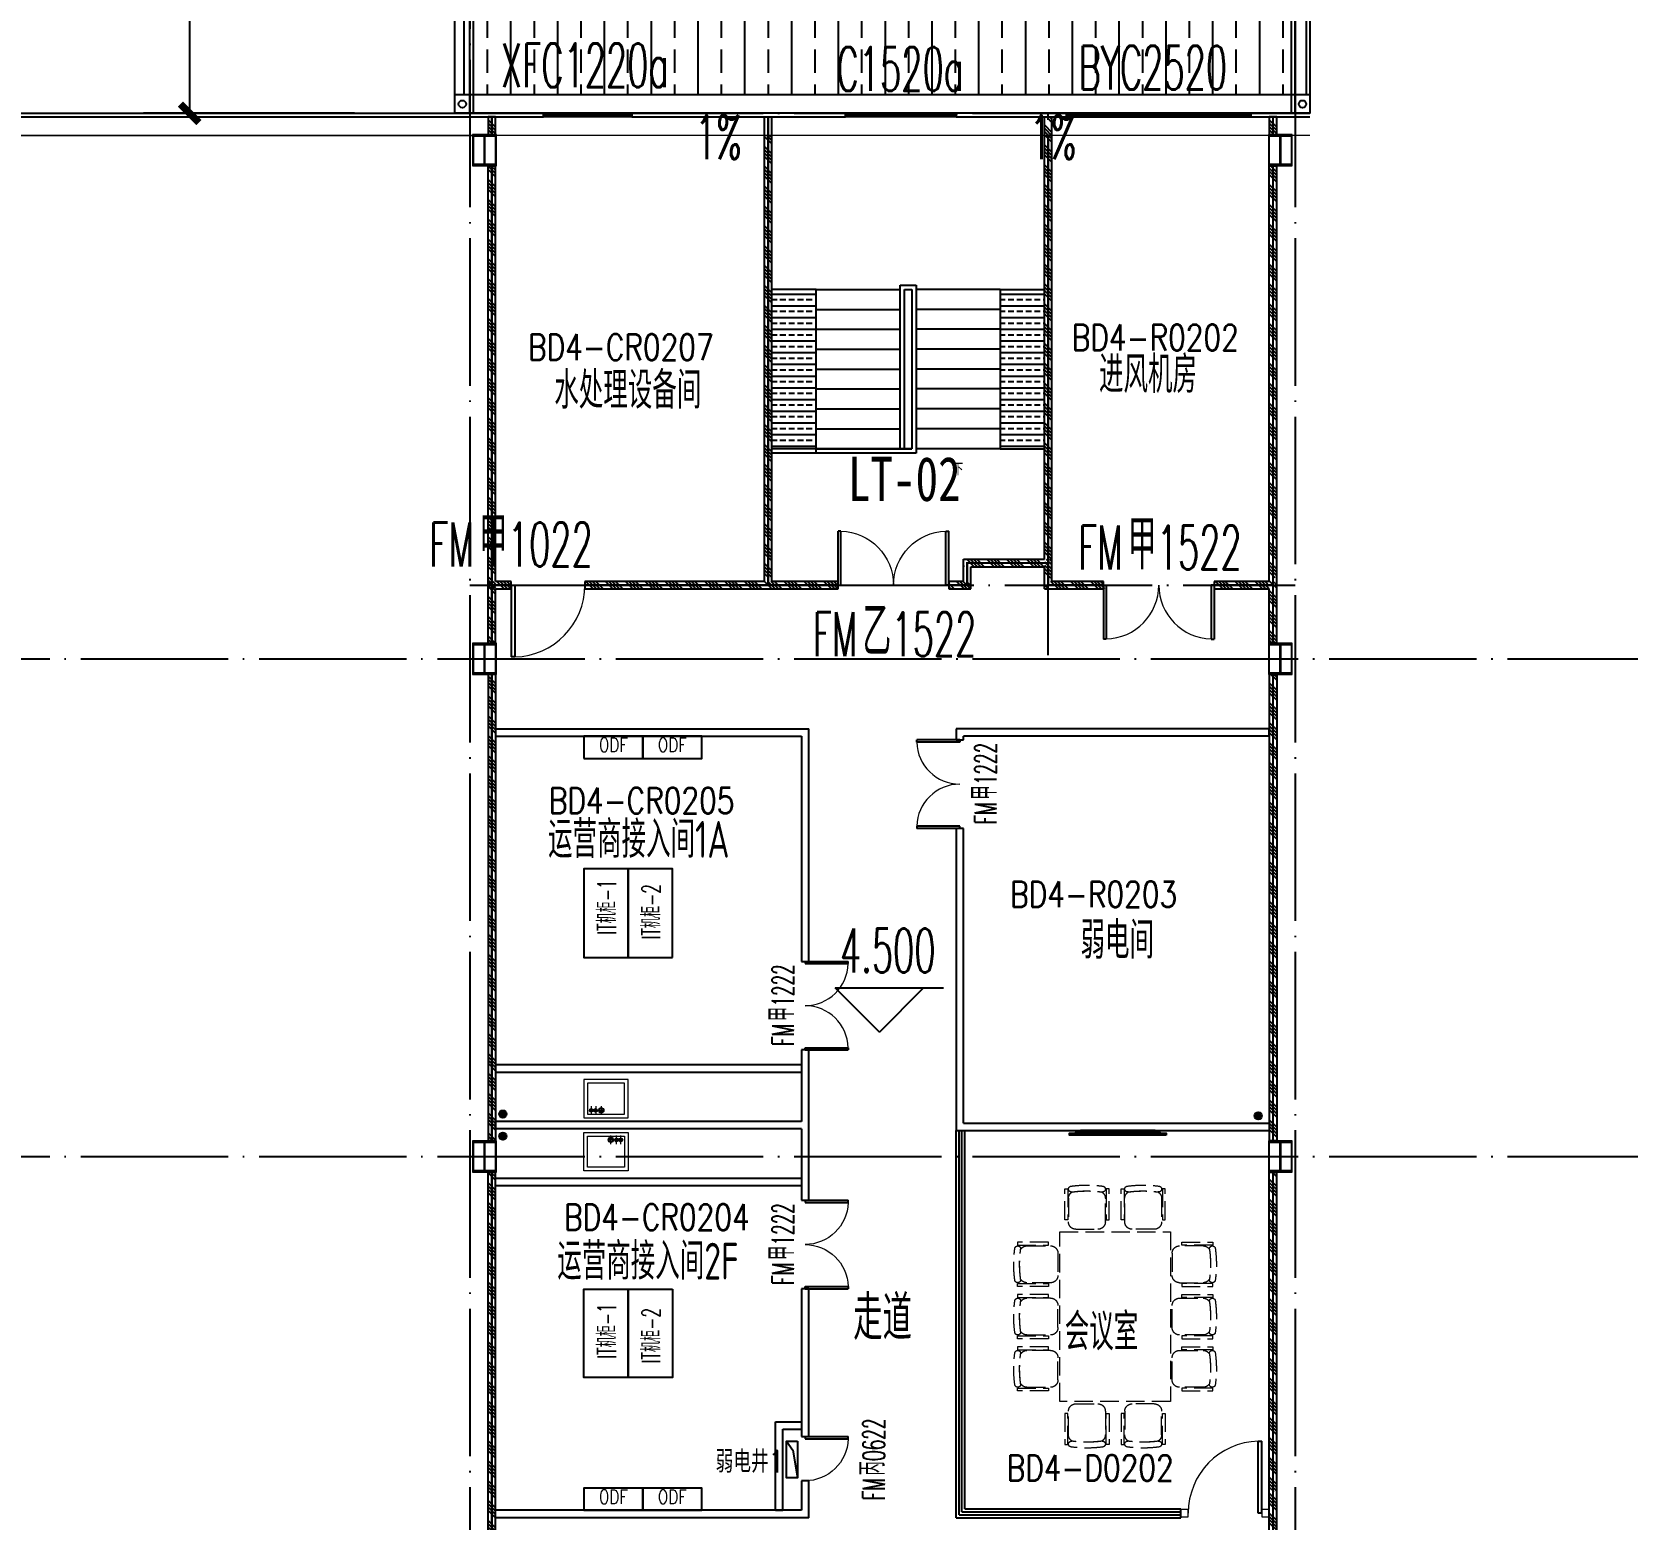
# Model space of a CAD drawing. Extents: x 758840 to 1108724, y -102573 to 143521.
# Drawn here: x 1065433 to 1087079, y 78642 to 98814 of the extents above; entities that cross this region are included whole.
import ezdxf

# ---------------------------------------------------------------- set-up
doc = ezdxf.new("R2010")
doc.units = 0
doc.header["$LTSCALE"] = 1000
doc.header["$MEASUREMENT"] = 0
for name, pattern in [('CONTINOUS', [0]), ('DASH', [0.35, 0.25, -0.1]), ('DOTE', [2.42, 2, -0.2, 0.02, -0.2])]:
    doc.linetypes.add(name, pattern=pattern)
for name, color, linetype in [('01-房间正式编号', 1, 'Continuous'), ('01装修-房间名称', 7, 'Continuous'), ('01装修-挡水围堰', 7, 'Continuous'), ('0400-EQUIP-新建地漏', 7, 'Continuous'), ('1F(Furniture) P-平面用电设备', 44, 'Continuous'), ('A-楼梯，台阶，坡道', 2, 'Continuous'), ('AXIS', 3, 'Continuous'), ('DIM_ELEV', 3, 'Continuous'), ('DIM_SYMB', 3, 'Continuous'), ('DOOR_FIRE', 4, 'Continuous'), ('DOOR_FIRE_TEXT', 7, 'Continuous'), ('DOTE', 8, 'DOTE'), ('PUB_HATCH', 8, 'Continuous'), ('PUB_TEXT', 7, 'Continuous'), ('ROOF', 211, 'Continuous'), ('STAIR', 2, 'Continuous'), ('WALL', 6, 'Continuous'), ('WALL-MOVE', 6, 'Continuous'), ('WINDOW', 3, 'Continuous'), ('WINDOW_TEXT', 7, 'Continuous'), ('内分隔填充', 193, 'Continuous'), ('内分隔墙体', 30, 'Continuous'), ('智施-gy', 7, 'Continuous'), ('空调预留孔', 163, 'Continuous')]:
    doc.layers.add(name, color=color, linetype=linetype)
for name, color, linetype, lineweight in [('01装修-系统家具', 9, 'Continuous', 0), ('0412-暖通-设备-精密空调', 4, 'Continuous', 13), ('A-建筑窗', 114, 'Continuous', 0), ('F-系统家具', 9, 'Continuous', 0), ('细实线', 3, 'Continuous', 5), ('钢柱', 51, 'Continuous', 13)]:
    doc.layers.add(name, color=color, linetype=linetype, lineweight=lineweight)
doc.styles.add('_TCH_DIM', font='SIMPLEX.shx', dxfattribs={"width": 0.8, "bigfont": 'GBCBIG.shx'})
doc.styles.add('_TCH_DIM_T3', font='SIMPLEX', dxfattribs={"width": 0.705882, "bigfont": 'GBCBIG'})
doc.styles.add('_TCH_WINDOW', font='SIMPLEX.shx', dxfattribs={"width": 0.8, "height": 3.5, "bigfont": 'GBCBIG.shx'})
doc.styles.add('_TEL_DIM', font='SIMPLEX', dxfattribs={"width": 0.8, "height": 3.5, "bigfont": 'HZTXT'})
doc.styles.add('EDRI', font='txt-edri.shx', dxfattribs={"width": 0.8, "bigfont": 'hztxt.shx'})
doc.styles.add('HZ', font='', dxfattribs={"width": 0.75})
doc.styles.add('平面图B$0$HZ', font='romans.shx', dxfattribs={"width": 0.8, "bigfont": 'gbcbig.shx'})
doc.styles.add('设计说明', font='tssdeng.shx', dxfattribs={"width": 0.7, "bigfont": 'tssdchn.shx'})
doc.styles.get('HZ').set_extended_font_data('新宋体')
doc.dimstyles.new('_TCH_ARCH&&250', dxfattribs={"dimtxt": 743.75, "dimasz": 250, "dimexe": 625, "dimexo": 750, "dimgap": 250, "dimtad": 1, "dimdec": 0, "dimzin": 0, "dimdsep": 46, "dimtxsty": '_TCH_DIM_T3', "dimblk": 'ARCHTICK', "dimcen": 0.09, "dimclrt": 7, "dimazin": 2, "dimtfac": 1, "dimtdec": 0, "dimtix": 1, "dimtmove": 2, "dimatfit": 3, "dimfxl": 1, "dimtolj": 1, "dimtzin": 0, "dimarcsym": 0})
pattern_1 = [(135, (188000.96, 58926.02), (-134.70384, -134.70384), []), (135, (188000.96, 58970.92), (-134.70384, -134.70384), []), (135, (188000.96, 59015.82), (-134.70384, -134.70384), []), (135, (188000.96, 59060.72), (-134.70384, -134.70384), [])]
pattern_2 = [(135, (188012.96, 308926.02), (-134.70384, -134.70384), []), (135, (188012.96, 308970.92), (-134.70384, -134.70384), []), (135, (188012.96, 309015.82), (-134.70384, -134.70384), []), (135, (188012.96, 309060.72), (-134.70384, -134.70384), [])]
pattern_3 = [(180, (1143370.01, -25233.21), (-1e-14, -158.75), []), (180, (1143290.64, -25153.84), (-1e-14, -158.75), [79.375, -39.6875])]

# ---------------------------------------------------------------- blocks, each defined once
blk = doc.blocks.new('r324')
at = {"layer": '钢柱', "color": 3}
for p, q in [((138108.5, -413997), (138432.5, -413997)), ((138108.5, -414421), (138108.5, -413997)), ((138120.5, -414009), (138420.5, -414009)), ((138120.5, -414409), (138120.5, -414009)), ((138420.5, -414009), (138420.5, -414409)), ((138432.5, -413997), (138432.5, -414421)), ((138432.5, -414421), (138108.5, -414421)), ((138420.5, -414409), (138120.5, -414409))]:
    blk.add_line(p, q, dxfattribs=at)
at = {"layer": '钢柱'}
blk.add_lwpolyline([(138275.5, -414023), (138420.5, -414023), (138420.5, -414009), (138120.5, -414009), (138120.5, -414023), (138265.5, -414023), (138265.5, -414395), (138120.5, -414395), (138120.5, -414409), (138420.5, -414409), (138420.5, -414395), (138275.5, -414395), (138275.5, -414023)], dxfattribs=at)
blk = doc.blocks.new('包柱')
at = {"linetype": 'CONTINOUS'}
for p in [(745290, 415744), (756090, 415744), (745290, 408994), (756090, 408994), (745290, 402094), (756090, 402094)]:
    blk.add_blockref('r324', p, dxfattribs=at)
blk = doc.blocks.new('_ArchTick')
at = {"color": 0, "linetype": 'ByBlock', "const_width": 0.4}
blk.add_lwpolyline([(-0.5, -0.5), (0.5, 0.5)], dxfattribs=at)
blk = doc.blocks.new('*D589')
at = {"layer": 'AXIS', "color": 0, "lineweight": -2, "transparency": 16777216}
for p, q in [((1069809, 104711), (1066949, 104711)), ((1067574, 97711), (1067574, 104711)), ((1069809, 97711), (1066949, 97711))]:
    blk.add_line(p, q, dxfattribs=at)
at = {"layer": 'Defpoints', "color": 0, "transparency": 16777216}
for p in [(1067574, 104711), (1070559, 104711), (1070559, 97711)]:
    blk.add_point(p, dxfattribs=at)
at = {"layer": 'AXIS', "color": 0, "lineweight": -2, "transparency": 16777216, "xscale": 250, "yscale": 250, "zscale": 250}
for p, rotation in [((1067574, 104711), 90), ((1067574, 97711), 270)]:
    blk.add_blockref('_ArchTick', p, dxfattribs=dict(at, rotation=rotation))
at = {"layer": 'AXIS', "color": 7, "transparency": 16777216, "insert": (1066952, 101211), "char_height": 743.8, "attachment_point": 5, "rotation": 90, "style": '_TCH_DIM_T3'}
blk.add_mtext('\\A1;7000', dxfattribs=at)
blk = doc.blocks.new('$WINLIB2D$00000001')
at = {"color": 0}
for points in [[(-0.5, 0.5), (-0.5, -0.5)], [(-0.5, 0.5), (0.5, 0.5)], [(0.5, -0.5), (0.5, 0.5)], [(0.5, 0.1667), (-0.5, 0.1667)], [(0.5, -0.1667), (-0.5, -0.1667)], [(-0.5, -0.5), (0.5, -0.5)]]:
    blk.add_lwpolyline(points, dxfattribs=at)
blk = doc.blocks.new('$DorLib2D$00000001')
for p, q in [((0.45, 0.975), (0.5, 0.975)), ((0.45, 0), (0.45, 0.975)), ((0.5, 0), (0.5, 0.975)), ((0.5, 0), (0.45, 0))]:
    blk.add_line(p, q)
at = {"lineweight": 13}
blk.add_arc((0.475, 0), 0.975, 91.4693, 180, dxfattribs=at)
blk = doc.blocks.new('$DorLib2D$00000002')
for p, q in [((-0.5, 0), (-0.5, 0.4875)), ((-0.475, 0.4875), (-0.5, 0.4875)), ((-0.475, 0), (-0.475, 0.4875)), ((0.475, 0), (0.475, 0.4875)), ((0.475, 0.4875), (0.5, 0.4875)), ((0.5, 0), (0.5, 0.4875)), ((-0.5, 0), (-0.475, 0)), ((0.5, 0), (0.475, 0))]:
    blk.add_line(p, q)
at = {"lineweight": 13}
for centre, start, end in [((-0.4875, 0), 0, 88.53072), ((0.4875, 0), 91.46928, 180)]:
    blk.add_arc(centre, 0.4875, start, end, dxfattribs=at)
blk = doc.blocks.new('X01A-L0100$0$$DorLib2D$00000001')
at = {"color": 4}
for p, q in [((0.45, 0.975), (0.5, 0.975)), ((0.45, 0), (0.45, 0.975)), ((0.5, 0), (0.5, 0.975)), ((0.5, 0), (0.45, 0))]:
    blk.add_line(p, q, dxfattribs=at)
at = {"color": 4, "lineweight": 13}
blk.add_arc((0.475, 0), 0.975, 91.4693, 180, dxfattribs=at)
blk = doc.blocks.new('10人会议桌')
at = {"layer": 'F-系统家具', "color": 3, "linetype": 'DASH'}
for p, q in [((-671, 2464), (-671, 2464)), ((-92, 2464), (-92, 2464)), ((92, 2464), (92, 2464)), ((671, 2464), (671, 2464)), ((-750, 2300), (-750, 2300)), ((750, 2300), (-750, 2300)), ((-750, 2300), (-750, 0)), ((750, 0), (750, 2300)), ((-905, 2149), (-905, 2149)), ((905, 2149), (905, 2149)), ((-905, 1569), (-905, 1569)), ((905, 1569), (905, 1569)), ((-905, 1440), (-905, 1440)), ((905, 1440), (905, 1440)), ((-905, 860), (-905, 860)), ((-905, 731), (-905, 731)), ((905, 860), (905, 860)), ((905, 731), (905, 731)), ((-905, 151), (-905, 151)), ((-750, 0), (750, 0)), ((905, 151), (905, 151)), ((-671, -164), (-671, -164)), ((-92, -164), (-92, -164)), ((92, -164), (92, -164)), ((671, -164), (671, -164))]:
    blk.add_line(p, q, dxfattribs=at)
for points in [[(-642, 2464), (-682, 2464), (-682, 2884), (-642, 2884)], [(-82, 2884), (-122, 2884), (-122, 2464), (-82, 2464)], [(82, 2884), (122, 2884), (122, 2464), (82, 2464)], [(642, 2464), (682, 2464), (682, 2884), (642, 2884)], [(-905, 2119), (-905, 2159), (-1325, 2159), (-1325, 2119)], [(905, 2119), (905, 2159), (1325, 2159), (1325, 2119)], [(-1325, 1559), (-1325, 1599), (-905, 1599), (-905, 1559)], [(1325, 1559), (1325, 1599), (905, 1599), (905, 1559)], [(-905, 1410), (-905, 1450), (-1325, 1450), (-1325, 1410)], [(905, 1410), (905, 1450), (1325, 1450), (1325, 1410)], [(-1325, 850), (-1325, 890), (-905, 890), (-905, 850)], [(1325, 850), (1325, 890), (905, 890), (905, 850)], [(-1325, 741), (-1325, 701), (-905, 701), (-905, 741)], [(1325, 741), (1325, 701), (905, 701), (905, 741)], [(-905, 181), (-905, 141), (-1325, 141), (-1325, 181)], [(905, 181), (905, 141), (1325, 141), (1325, 181)], [(-642, -164), (-682, -164), (-682, -584), (-642, -584)], [(-82, -584), (-122, -584), (-122, -164), (-82, -164)], [(82, -584), (122, -584), (122, -164), (82, -164)], [(642, -164), (682, -164), (682, -584), (642, -584)]]:
    blk.add_lwpolyline(points, close=True, dxfattribs=at)
for points in [[(-166, 2919, -1.000906), (-177, 2840, 0.069723), (-586, 2840, -1.000906), (-597, 2919, -0.068813)], [(-632, 2434, 0.414214), (-532, 2334), (-232, 2334, 0.414214), (-132, 2434), (-132, 2754, 0.266219), (-181, 2840, 0.06842), (-582, 2840, 0.266219), (-632, 2754)], [(166, 2919, 1.000906), (177, 2840, -0.069723), (586, 2840, 1.000906), (597, 2919, 0.068813)], [(632, 2434, -0.414214), (532, 2334), (232, 2334, -0.414214), (132, 2434), (132, 2754, -0.266219), (181, 2840, -0.06842), (582, 2840, -0.266219), (632, 2754)], [(-1360, 1644, 1.000906), (-1281, 1655, -0.069723), (-1281, 2063, 1.000906), (-1360, 2074, 0.068813)], [(-875, 2109, -0.414214), (-775, 2009), (-775, 1709, -0.414214), (-875, 1609), (-1195, 1609, -0.266219), (-1281, 1658, -0.06842), (-1281, 2060, -0.266219), (-1195, 2109)], [(875, 2109, 0.414214), (775, 2009), (775, 1709, 0.414214), (875, 1609), (1195, 1609, 0.266219), (1281, 1658, 0.06842), (1281, 2060, 0.266219), (1195, 2109)], [(1360, 1644, -1.000906), (1281, 1655, 0.069723), (1281, 2063, -1.000906), (1360, 2074, -0.068813)], [(-1360, 935, 1.000906), (-1281, 946, -0.069723), (-1281, 1354, 1.000906), (-1360, 1365, 0.068813)], [(-875, 1400, -0.414214), (-775, 1300), (-775, 1000, -0.414214), (-875, 900), (-1195, 900, -0.266219), (-1281, 949, -0.06842), (-1281, 1351, -0.266219), (-1195, 1400)], [(875, 1400, 0.414214), (775, 1300), (775, 1000, 0.414214), (875, 900), (1195, 900, 0.266219), (1281, 949, 0.06842), (1281, 1351, 0.266219), (1195, 1400)], [(1360, 935, -1.000906), (1281, 946, 0.069723), (1281, 1354, -1.000906), (1360, 1365, -0.068813)], [(-1360, 656, -1.000906), (-1281, 645, 0.069723), (-1281, 237, -1.000906), (-1360, 226, -0.068813)], [(-875, 191, 0.414214), (-775, 291), (-775, 591, 0.414214), (-875, 691), (-1195, 691, 0.266219), (-1281, 642, 0.06842), (-1281, 240, 0.266219), (-1195, 191)], [(875, 191, -0.414214), (775, 291), (775, 591, -0.414214), (875, 691), (1195, 691, -0.266219), (1281, 642, -0.06842), (1281, 240, -0.266219), (1195, 191)], [(1360, 656, 1.000906), (1281, 645, -0.069723), (1281, 237, 1.000906), (1360, 226, 0.068813)], [(-632, -134, -0.414214), (-532, -34), (-232, -34, -0.414214), (-132, -134), (-132, -454, -0.266219), (-181, -540, -0.06842), (-582, -540, -0.266219), (-632, -454)], [(632, -134, 0.414214), (532, -34), (232, -34, 0.414214), (132, -134), (132, -454, 0.266219), (181, -540, 0.06842), (582, -540, 0.266219), (632, -454)], [(-166, -619, 1.000906), (-177, -540, -0.069723), (-586, -540, 1.000906), (-597, -619, 0.068813)], [(166, -619, -1.000906), (177, -540, 0.069723), (586, -540, -1.000906), (597, -619, -0.068813)]]:
    blk.add_lwpolyline(points, format="xyb", close=True, dxfattribs=at)
blk = doc.blocks.new('GJHJHGJH')
at = {"layer": '1F(Furniture) P-平面用电设备', "color": 4}
for points in [[(400406, 626013), (400388, 626013), (400388, 627459), (400406, 627459)], [(400440, 625900), (400406, 625938), (400406, 627534), (400440, 627571)]]:
    blk.add_lwpolyline(points, dxfattribs=at)
blk.add_lwpolyline([(400478, 625801), (400478, 627670), (400440, 627670), (400440, 627385), (400440, 627385), (400440, 627375), (400440, 627375), (400440, 625801)], close=True, dxfattribs=at)
blk = doc.blocks.new('*X93')
at = {"color": 0}
for p, q in [((-185, -216), (-174, -205)), ((-180, -193), (-168, -182)), ((-157, -188), (-146, -177)), ((-145, -247), (-115, -216)), ((-140, -189), (-132, -181)), ((-130, -196), (-123, -189)), ((-125, -209), (-116, -200)), ((-181, -229), (-173, -221)), ((-172, -239), (-165, -231)), ((-161, -245), (-153, -236))]:
    blk.add_line(p, q, dxfattribs=at)
blk = doc.blocks.new('*X94')
at = {"color": 0}
for p, q in [((-251, -215), (-243, -207)), ((-247, -199), (-239, -191)), ((-231, -195), (-223, -187)), ((-223, -236), (-202, -215)), ((-219, -196), (-214, -190)), ((-212, -201), (-207, -196)), ((-209, -210), (-203, -204)), ((-248, -224), (-242, -218)), ((-242, -231), (-237, -225)), ((-234, -235), (-228, -229))]:
    blk.add_line(p, q, dxfattribs=at)
blk = doc.blocks.new('接口')
at = {"layer": '0412-暖通-设备-精密空调', "color": 3, "linetype": 'Continuous'}
for p, q in [((516380, 26905), (516513, 26905)), ((516414, 26963), (516414, 26847)), ((516473, 26963), (516473, 26847)), ((516509, 26905), (516589, 26905)), ((516549, 26963), (516549, 26847))]:
    blk.add_line(p, q, dxfattribs=at)
for centre, radius in [((516413, 26905), 24.8), ((516413, 26905), 17.5), ((516472, 26905), 24.8), ((516472, 26905), 17.5), ((516549, 26905), 35.4), ((516549, 26905), 25)]:
    blk.add_circle(centre, radius, dxfattribs=at)
at = {"layer": '0412-暖通-设备-精密空调', "color": 3, "linetype": 'Continuous', "extrusion": (0, 0, -1), "zscale": -1, "rotation": 180.0000397004744}
for name, p in [('*X94', (-516639, 26694)), ('*X94', (-516698, 26694)), ('*X93', (-516698, 26694))]:
    blk.add_blockref(name, p, dxfattribs=at)
blk = doc.blocks.new('新建地漏')
at = {"layer": '0400-EQUIP-新建地漏'}
h = blk.add_hatch(dxfattribs=at)
h.set_pattern_fill('ANSI31', color=2, scale=10)
h.set_pattern_definition([(45, (395973.552, 17848.525), (-11.22532015, 11.22532015), [])])
edge = h.paths.add_edge_path()
edge.add_arc((1188502, 53861), 50, 0, 360)
at = {"layer": '0400-EQUIP-新建地漏', "color": 2}
blk.add_circle((1188502, 53861), 50, dxfattribs=at)

msp = doc.modelspace()

# ---------------------------------------------------------------- hatches: boundary and pattern name
at = {"layer": 'A-楼梯，台阶，坡道', "linetype": 'CONTINOUS'}
h = msp.add_hatch(dxfattribs=at)
h.set_pattern_fill('ANSI33', color=251, scale=50, angle=135)
h.set_pattern_definition(pattern_3)
h.paths.add_polyline_path([(1075473.53, 93160.69), (1076073.53, 93160.69), (1076073.53, 95320.69), (1075473.53, 95320.69)])
h = msp.add_hatch(dxfattribs=at)
h.set_pattern_fill('ANSI33', color=251, scale=50, angle=135)
h.set_pattern_definition(pattern_3)
h.paths.add_polyline_path([(1079173.53, 93160.69), (1078573.53, 93160.69), (1078573.53, 95320.69), (1079173.53, 95320.69)])
at = {"layer": 'PUB_HATCH', "ltscale": 5}
h = msp.add_hatch(dxfattribs=at)
h.set_pattern_fill('ANSI33', color=256, scale=200, angle=45)
h.set_pattern_definition([(90, (188012.96, 358926), (-635, 6e-14), []), (90, (188330.46, 359243.5), (-635, 6e-14), [317.5, -158.75])])
h.paths.add_polyline_path([(1082773.53, 97960.69), (1082773.53, 106710.69), (1071173.53, 106710.69), (1071173.53, 97960.69)])
at = {"layer": '内分隔填充'}
h = msp.add_hatch(dxfattribs=at)
h.set_pattern_fill('ANSI34', color=256, scale=20, angle=90)
h.set_pattern_definition(pattern_1)
h.paths.add_polyline_path([(1071623.54, 97422.69), (1071723.54, 97422.69), (1071723.54, 97660.69), (1071623.54, 97660.69)])
h = msp.add_hatch(dxfattribs=at)
h.set_pattern_fill('ANSI34', color=256, scale=20, angle=90)
h.set_pattern_definition([(135, (184974.96, 58926.02), (-134.70384, -134.70384), []), (135, (184974.96, 58970.92), (-134.70384, -134.70384), []), (135, (184974.96, 59015.82), (-134.70384, -134.70384), []), (135, (184974.96, 59060.72), (-134.70384, -134.70384), [])])
h.paths.add_polyline_path([(1079273.53, 97660.69), (1079273.53, 91410.69), (1079173.53, 91410.69), (1079173.53, 97660.69)])
h = msp.add_hatch(dxfattribs=at)
h.set_pattern_fill('ANSI34', color=256, scale=20, angle=90)
h.set_pattern_definition([(135, (198600.96, 58926.02), (-134.70384, -134.70384), []), (135, (198600.96, 58970.92), (-134.70384, -134.70384), []), (135, (198600.96, 59015.82), (-134.70384, -134.70384), []), (135, (198600.96, 59060.72), (-134.70384, -134.70384), [])])
h.paths.add_polyline_path([(1082223.54, 97422.69), (1082323.54, 97422.69), (1082323.54, 97660.69), (1082223.54, 97660.69)])
h = msp.add_hatch(dxfattribs=at)
h.set_pattern_fill('ANSI34', color=256, scale=20, angle=90)
h.set_pattern_definition(pattern_1)
h.paths.add_polyline_path([(1071623.54, 96998.69), (1071723.54, 96998.69), (1071723.54, 97422.69), (1071623.54, 97422.69), (1071723.54, 97422.69), (1071723.54, 90522.69), (1071623.54, 90522.69)])
h = msp.add_hatch(dxfattribs=at)
h.set_pattern_fill('ANSI34', color=256, scale=20, angle=90)
h.set_pattern_definition([(135, (184924.96, 58926.02), (-134.70384, -134.70384), []), (135, (184924.96, 58970.92), (-134.70384, -134.70384), []), (135, (184924.96, 59015.82), (-134.70384, -134.70384), []), (135, (184924.96, 59060.72), (-134.70384, -134.70384), [])])
h.paths.add_polyline_path([(1075373.53, 97410.69), (1075373.53, 91410.69), (1075473.53, 91410.69), (1075473.53, 97410.69)])
h = msp.add_hatch(dxfattribs=at)
h.set_pattern_fill('ANSI34', color=256, scale=20, angle=90)
h.set_pattern_definition([(135, (188024.96, 58926.02), (-134.70384, -134.70384), []), (135, (188024.96, 58970.92), (-134.70384, -134.70384), []), (135, (188024.96, 59015.82), (-134.70384, -134.70384), []), (135, (188024.96, 59060.72), (-134.70384, -134.70384), [])])
h.paths.add_polyline_path([(1082323.53, 96998.69), (1082323.53, 91410.69), (1082223.53, 91410.69), (1082223.53, 96998.69)])
h = msp.add_hatch(dxfattribs=at)
h.set_pattern_fill('ANSI34', color=256, scale=20, angle=90)
h.set_pattern_definition([(135, (192362.96, 282076.02), (-134.70384, -134.70384), []), (135, (192362.96, 282120.92), (-134.70384, -134.70384), []), (135, (192362.96, 282165.82), (-134.70384, -134.70384), []), (135, (192362.96, 282210.72), (-134.70384, -134.70384), [])])
h.paths.add_polyline_path([(1079273.53, 91660.69), (1078073.53, 91660.69), (1078073.53, 91560.69), (1079273.53, 91560.69)])
h = msp.add_hatch(dxfattribs=at)
h.set_pattern_fill('ANSI34', color=256, scale=20, angle=90)
h.set_pattern_definition([(135, (185924.96, 282376.02), (-134.70384, -134.70384), []), (135, (185924.96, 282420.92), (-134.70384, -134.70384), []), (135, (185924.96, 282465.82), (-134.70384, -134.70384), []), (135, (185924.96, 282510.72), (-134.70384, -134.70384), [])])
h.paths.add_polyline_path([(1071935.54, 91360.69), (1071623.54, 91360.69), (1071623.54, 91260.69), (1071935.54, 91260.69)])
h = msp.add_hatch(dxfattribs=at)
h.set_pattern_fill('ANSI34', color=256, scale=20, angle=90)
h.set_pattern_definition([(135, (190362.96, 282376.02), (-134.70384, -134.70384), []), (135, (190362.96, 282420.92), (-134.70384, -134.70384), []), (135, (190362.96, 282465.82), (-134.70384, -134.70384), []), (135, (190362.96, 282510.72), (-134.70384, -134.70384), [])])
h.paths.add_polyline_path([(1076373.53, 91360.69), (1072935.54, 91360.69), (1072935.54, 91260.69), (1076373.53, 91260.69)])
h = msp.add_hatch(dxfattribs=at)
h.set_pattern_fill('ANSI34', color=256, scale=20, angle=90)
h.set_pattern_definition([(135, (192162.96, 282376.02), (-134.70384, -134.70384), []), (135, (192162.96, 282420.92), (-134.70384, -134.70384), []), (135, (192162.96, 282465.82), (-134.70384, -134.70384), []), (135, (192162.96, 282510.72), (-134.70384, -134.70384), [])])
h.paths.add_polyline_path([(1078173.53, 91360.69), (1077873.53, 91360.69), (1077873.53, 91260.69), (1078173.53, 91260.69)])
h = msp.add_hatch(dxfattribs=at)
h.set_pattern_fill('ANSI34', color=256, scale=20, angle=90)
h.set_pattern_definition([(135, (193981.96, 282376.02), (-134.70384, -134.70384), []), (135, (193981.96, 282420.92), (-134.70384, -134.70384), []), (135, (193981.96, 282465.82), (-134.70384, -134.70384), []), (135, (193981.96, 282510.72), (-134.70384, -134.70384), [])])
h.paths.add_polyline_path([(1079992.53, 91360.69), (1079173.53, 91360.69), (1079173.53, 91260.69), (1079992.53, 91260.69)])
h = msp.add_hatch(dxfattribs=at)
h.set_pattern_fill('ANSI34', color=256, scale=20, angle=90)
h.set_pattern_definition([(135, (196212.96, 282376.02), (-134.70384, -134.70384), []), (135, (196212.96, 282420.92), (-134.70384, -134.70384), []), (135, (196212.96, 282465.82), (-134.70384, -134.70384), []), (135, (196212.96, 282510.72), (-134.70384, -134.70384), [])])
h.paths.add_polyline_path([(1082223.53, 91360.69), (1081492.53, 91360.69), (1081492.53, 91260.69), (1082223.53, 91260.69)])
h = msp.add_hatch(dxfattribs=at)
h.set_pattern_fill('ANSI34', color=256, scale=20, angle=90)
h.set_pattern_definition([(135, (188024.96, 358926.02), (-134.70384, -134.70384), []), (135, (188024.96, 358970.92), (-134.70384, -134.70384), []), (135, (188024.96, 359015.82), (-134.70384, -134.70384), []), (135, (188024.96, 359060.72), (-134.70384, -134.70384), [])])
h.paths.add_polyline_path([(1082223.53, 91360.69), (1082323.53, 91360.69), (1082323.53, 90522.69), (1082223.53, 90522.69)])
h = msp.add_hatch(dxfattribs=at)
h.set_pattern_fill('ANSI34', color=256, scale=20, angle=90)
h.set_pattern_definition(pattern_1)
h.paths.add_polyline_path([(1071723.54, 83772.69), (1071623.54, 83772.69), (1071623.54, 90098.69), (1071723.54, 90098.69)])
h = msp.add_hatch(dxfattribs=at)
h.set_pattern_fill('ANSI34', color=256, scale=20, angle=90)
h.set_pattern_definition(pattern_2)
h.paths.add_polyline_path([(1082223.53, 83772.69), (1082323.53, 83772.69), (1082323.53, 90098.69), (1082223.53, 90098.69)])
h = msp.add_hatch(dxfattribs=at)
h.set_pattern_fill('ANSI34', color=256, scale=20, angle=90)
h.set_pattern_definition([(135, (188000.96, 59326.02), (-134.70384, -134.70384), []), (135, (188000.96, 59370.92), (-134.70384, -134.70384), []), (135, (188000.96, 59415.82), (-134.70384, -134.70384), []), (135, (188000.96, 59460.72), (-134.70384, -134.70384), [])])
h.paths.add_polyline_path([(1071723.54, 83348.69), (1071623.54, 83348.69), (1071623.54, 76922.69), (1071723.54, 76922.69)])
h = msp.add_hatch(dxfattribs=at)
h.set_pattern_fill('ANSI34', color=256, scale=20, angle=90)
h.set_pattern_definition(pattern_2)
h.paths.add_polyline_path([(1082223.53, 83348.69), (1082323.53, 83348.69), (1082323.53, 79010.69), (1082223.53, 79010.69)])
h = msp.add_hatch(dxfattribs=at)
h.set_pattern_fill('ANSI34', color=256, scale=20, angle=90)
h.set_pattern_definition([(135, (188024.96, 59226.02), (-134.70384, -134.70384), []), (135, (188024.96, 59270.92), (-134.70384, -134.70384), []), (135, (188024.96, 59315.82), (-134.70384, -134.70384), []), (135, (188024.96, 59360.72), (-134.70384, -134.70384), [])])
h.paths.add_polyline_path([(1082223.53, 79010.69), (1082323.53, 79010.69), (1082323.53, 77022.69), (1082223.53, 77022.69)])

# ---------------------------------------------------------------- linework, layer by layer
at = {"layer": '01装修-挡水围堰', "color": 5, "ltscale": 5}
for p, q in [((1071723.54, 84805.79), (1075873.53, 84805.79)), ((1071723.54, 84705.79), (1075873.53, 84705.79)), ((1071723.54, 83265.79), (1075873.53, 83265.79)), ((1071723.54, 83165.79), (1075873.53, 83165.79))]:
    msp.add_line(p, q, dxfattribs=at)
at = {"layer": '0412-暖通-设备-精密空调', "color": 3}
for points in [[(1073523.54, 84605.79), (1072923.54, 84605.79), (1072923.54, 84085.79), (1073523.54, 84085.79)], [(1073473.54, 84555.79), (1072973.54, 84555.79), (1072973.54, 84135.79), (1073473.54, 84135.79)], [(1073523.54, 83365.79), (1072923.54, 83365.79), (1072923.54, 83885.79), (1073523.54, 83885.79)], [(1073473.54, 83415.79), (1072973.54, 83415.79), (1072973.54, 83835.79), (1073473.54, 83835.79)]]:
    msp.add_lwpolyline(points, close=True, dxfattribs=at)
at = {"layer": 'A-建筑窗', "color": 4}
for points in [[(1081123.53, 78673.31), (1081123.53, 78773.31), (1081023.53, 78773.31), (1081023.53, 78673.31)], [(1082223.53, 78670.69), (1082223.53, 78770.69), (1082123.53, 78770.69), (1082123.53, 78670.69)]]:
    msp.add_lwpolyline(points, close=True, dxfattribs=at)
at = {"layer": 'DIM_ELEV'}
for p, q in [((1076932.57, 85246.59), (1076332.57, 85846.59)), ((1076332.57, 85846.59), (1077802.49, 85846.59)), ((1076932.57, 85246.59), (1077532.57, 85846.59))]:
    msp.add_line(p, q, dxfattribs=at)
at = {"layer": 'DIM_SYMB'}
for points in [[(1075473.53, 97835.69, 0, 0, 0), (1074531.7, 97835.69, 160, 0, 0), (1073931.7, 97835.69, 0, 0, 0)], [(1078473.53, 97835.69, 0, 0, 0), (1079415.37, 97835.69, 160, 0, 0), (1080015.37, 97835.69, 0, 0, 0)], [(1077973.53, 93025.69, 0, 0, 0), (1077973.53, 96220.69, 0, 0, 0), (1076673.53, 96220.69, 0, 0, 0), (1076673.53, 93445.69, 40, 0, 0), (1076673.53, 93295.69, 0, 0, 0)]]:
    msp.add_lwpolyline(points, format="xyseb", dxfattribs=at)
at = {"layer": 'DOTE'}
for p, q in [((1071373.53, 108115.11), (1071373.53, 37310.69)), ((1082573.53, 108115.11), (1082573.53, 37310.69)), ((949935.18, 97710.69), (1082773.53, 97710.69)), ((1079223.53, 90360.69), (1079223.53, 97710.69)), ((1071373.53, 91310.69), (1082573.53, 91310.69)), ((949935.18, 90310.69), (1092581.4, 90310.69)), ((949935.18, 83560.69), (1092581.4, 83560.69))]:
    msp.add_line(p, q, dxfattribs=at)
at = {"layer": 'ROOF'}
for p, q in [((1071373.53, 97710.69), (1071373.53, 104710.69)), ((1071423.53, 97710.69), (1071423.53, 104710.69)), ((1082523.53, 97710.69), (1082523.53, 104710.69)), ((1082573.53, 97710.69), (1082573.53, 104710.69))]:
    msp.add_line(p, q, dxfattribs=at)
for points in [[(1082773.53, 106710.69), (1082773.53, 106710.69), (1082773.53, 97710.69), (1071173.53, 97710.69), (1071173.53, 106710.69), (1082773.53, 106710.69)], [(1082773.53, 97960.69), (1071173.53, 97960.69)]]:
    msp.add_lwpolyline(points, dxfattribs=at)
for centre in [(1071273.53, 97835.69), (1082673.53, 97835.69)]:
    msp.add_circle(centre, 50, dxfattribs=at)
at = {"layer": 'STAIR'}
for p, q in [((1076073.53, 93160.69), (1076073.53, 95320.69)), ((1076073.53, 95320.69), (1077213.53, 95320.69)), ((1077213.53, 93160.69), (1077213.53, 95380.69)), ((1077213.53, 95380.69), (1077433.53, 95380.69)), ((1077273.53, 93160.69), (1077273.53, 95320.69)), ((1077273.53, 93160.69), (1077273.53, 95320.69)), ((1077273.53, 95320.69), (1077373.53, 95320.69)), ((1077373.53, 95320.69), (1077373.53, 93160.69)), ((1077373.53, 95320.69), (1077373.53, 93160.69)), ((1077433.53, 95380.69), (1077433.53, 93100.69)), ((1078573.53, 95320.69), (1077433.53, 95320.69)), ((1078573.53, 95320.69), (1078573.53, 93160.69)), ((1076073.53, 95050.69), (1077213.53, 95050.69)), ((1078573.53, 95050.69), (1077433.53, 95050.69)), ((1076073.53, 94780.69), (1077213.53, 94780.69)), ((1078573.53, 94780.69), (1077433.53, 94780.69)), ((1076073.53, 94510.69), (1077213.53, 94510.69)), ((1078573.53, 94510.69), (1077433.53, 94510.69)), ((1076073.53, 94240.69), (1077213.53, 94240.69)), ((1078573.53, 94240.69), (1077433.53, 94240.69)), ((1076073.53, 93970.69), (1077213.53, 93970.69)), ((1078573.53, 93970.69), (1077433.53, 93970.69)), ((1076073.53, 93700.69), (1077213.53, 93700.69)), ((1078573.53, 93700.69), (1077433.53, 93700.69)), ((1076073.53, 93430.69), (1077213.53, 93430.69)), ((1078573.53, 93430.69), (1077433.53, 93430.69)), ((1076073.53, 93160.69), (1077213.53, 93160.69)), ((1077373.53, 93160.69), (1076073.53, 93160.69)), ((1076073.53, 93100.69), (1076073.53, 93160.69)), ((1077433.53, 93100.69), (1076073.53, 93100.69)), ((1077213.53, 93160.69), (1077273.53, 93160.69)), ((1077213.53, 93160.69), (1077273.53, 93160.69)), ((1077273.53, 93160.69), (1077373.53, 93160.69)), ((1078573.53, 93160.69), (1077433.53, 93160.69))]:
    msp.add_line(p, q, dxfattribs=at)
at = {"layer": 'STAIR', "ltscale": 5}
msp.add_lwpolyline([(1082573.53, 104710.69), (1082573.53, 97710.69)], dxfattribs=at)
at = {"layer": 'STAIR'}
for points in [[(1076073.53, 95320.69), (1075473.53, 95320.69)], [(1078573.53, 95320.69), (1079173.53, 95320.69)], [(1076073.53, 93160.69), (1075473.53, 93160.69)], [(1076073.53, 93100.69), (1075473.53, 93100.69)], [(1078573.53, 93160.69), (1079173.53, 93160.69)]]:
    msp.add_lwpolyline(points, dxfattribs=at)
at = {"layer": 'WALL'}
for p, q in [((958873.53, 97710.69), (1071373.53, 97710.69)), ((958873.53, 97660.69), (1071373.53, 97660.69)), ((1071373.53, 97660.69), (1072373.53, 97660.69)), ((1072373.53, 97710.69), (1071423.53, 97710.69)), ((1072373.53, 97660.69), (1072373.53, 97710.69)), ((1075473.53, 97710.69), (1073573.53, 97710.69)), ((1073573.53, 97710.69), (1073573.53, 97660.69)), ((1073573.53, 97660.69), (1075473.53, 97660.69)), ((1076473.53, 97710.69), (1075473.53, 97710.69)), ((1075473.53, 97660.69), (1076473.53, 97660.69)), ((1076473.53, 97660.69), (1076473.53, 97710.69)), ((1079173.53, 97710.69), (1077973.53, 97710.69)), ((1077973.53, 97710.69), (1077973.53, 97660.69)), ((1077973.53, 97660.69), (1079173.53, 97660.69)), ((1079473.53, 97710.69), (1079173.53, 97710.69)), ((1079173.53, 97660.69), (1079473.53, 97660.69)), ((1079473.53, 97660.69), (1079473.53, 97710.69)), ((1082523.53, 97710.69), (1081973.53, 97710.69)), ((1081973.53, 97710.69), (1081973.53, 97660.69)), ((1081973.53, 97660.69), (1082573.53, 97660.69)), ((1082573.53, 97710.69), (1082773.53, 97710.69)), ((1082573.53, 97660.69), (1082773.53, 97660.69))]:
    msp.add_line(p, q, dxfattribs=at)
at = {"layer": 'WALL', "color": 4}
for p, q in [((1077973.53, 78660.69), (1077973.53, 83911.19)), ((1078013.53, 78700.69), (1078013.53, 83911.19)), ((1078053.53, 78740.69), (1078053.53, 83911.19)), ((1078093.53, 78780.69), (1078093.53, 83911.19)), ((1077973.53, 78660.69), (1081023.53, 78660.69)), ((1078013.53, 78700.69), (1081023.53, 78700.69)), ((1078053.53, 78740.69), (1081023.53, 78740.69)), ((1078093.53, 78780.69), (1081023.53, 78780.69)), ((1081023.53, 78660.69), (1081023.53, 78780.69))]:
    msp.add_line(p, q, dxfattribs=at)
at = {"layer": 'WALL-MOVE'}
for p, q in [((1075373.53, 91360.69), (1075373.53, 97660.69)), ((1075473.53, 91360.69), (1075473.53, 97660.69)), ((1079173.53, 91660.69), (1079173.53, 97660.69)), ((1079273.53, 91610.69), (1079273.53, 97660.69)), ((1071623.54, 91310.69), (1071623.54, 96998.69)), ((1071623.54, 96998.69), (1071723.54, 96998.69)), ((1071723.54, 91360.69), (1071723.54, 96998.69)), ((1082223.53, 91360.69), (1082223.53, 96998.69)), ((1082223.53, 96998.69), (1082323.53, 96998.69)), ((1082323.53, 91310.69), (1082323.53, 96998.69)), ((1078073.53, 91360.69), (1078073.53, 91660.69)), ((1078073.53, 91660.69), (1079173.53, 91660.69)), ((1079273.53, 91360.69), (1079273.53, 91610.69)), ((1071935.54, 91360.69), (1071723.54, 91360.69)), ((1071935.54, 91260.69), (1071935.54, 91360.69)), ((1075373.53, 91360.69), (1072935.54, 91360.69)), ((1072935.54, 91360.69), (1072935.54, 91260.69)), ((1076373.53, 91360.69), (1075473.53, 91360.69)), ((1076373.53, 91260.69), (1076373.53, 91360.69)), ((1078073.53, 91360.69), (1077873.53, 91360.69)), ((1077873.53, 91360.69), (1077873.53, 91260.69)), ((1078173.53, 91260.69), (1078173.53, 91560.69)), ((1078173.53, 91560.69), (1079173.53, 91560.69)), ((1079173.53, 91260.69), (1079173.53, 91560.69)), ((1079973.53, 91360.69), (1079273.53, 91360.69)), ((1079973.53, 91260.69), (1079973.53, 91360.69)), ((1082223.53, 91360.69), (1081473.53, 91360.69)), ((1081473.53, 91360.69), (1081473.53, 91260.69)), ((1071623.54, 90522.69), (1071623.54, 91310.69)), ((1071723.54, 90522.69), (1071723.54, 91260.69)), ((1071723.54, 91260.69), (1071935.54, 91260.69)), ((1072935.54, 91260.69), (1075473.53, 91260.69)), ((1075473.53, 91260.69), (1076373.53, 91260.69)), ((1077873.53, 91260.69), (1078173.53, 91260.69)), ((1079173.53, 91260.69), (1079973.53, 91260.69)), ((1081473.53, 91260.69), (1082223.53, 91260.69)), ((1082223.53, 90522.69), (1082223.53, 91260.69)), ((1082323.53, 90522.69), (1082323.53, 91310.69)), ((1071623.54, 90522.69), (1071723.54, 90522.69)), ((1082223.53, 90522.69), (1082323.53, 90522.69)), ((1071623.54, 90098.69), (1071623.54, 83772.69)), ((1071723.54, 90098.69), (1071623.54, 90098.69)), ((1071723.54, 90098.69), (1071723.54, 83772.69)), ((1082223.53, 90098.69), (1082223.53, 83772.69)), ((1082323.53, 90098.69), (1082223.53, 90098.69)), ((1082323.53, 90098.69), (1082323.53, 83772.69)), ((1071723.54, 89360.69), (1075973.53, 89360.69)), ((1071723.54, 89360.69), (1071723.54, 89260.69)), ((1071723.54, 89260.69), (1075873.53, 89260.69)), ((1075873.53, 89260.69), (1075873.53, 86205.79)), ((1075973.53, 86205.79), (1075973.53, 89360.69)), ((1082223.53, 89360.69), (1077973.53, 89360.69)), ((1077973.53, 89360.69), (1077973.53, 89210.69)), ((1077973.53, 89210.69), (1078073.53, 89210.69)), ((1082223.53, 89260.69), (1078073.53, 89260.69)), ((1078073.53, 89210.69), (1078073.53, 89260.69)), ((1082223.53, 89260.69), (1082223.53, 89360.69)), ((1078073.53, 88010.69), (1077973.53, 88010.69)), ((1077973.53, 88010.69), (1077973.53, 83911.19)), ((1078073.53, 84011.19), (1078073.53, 88010.69)), ((1075873.53, 86205.79), (1075973.53, 86205.79)), ((1075973.53, 85005.79), (1075873.53, 85005.79)), ((1075873.53, 85005.79), (1075873.53, 84035.79)), ((1075973.53, 83985.79), (1075973.53, 85005.79)), ((1075873.53, 84035.79), (1071723.54, 84035.79)), ((1071723.54, 83935.79), (1071723.54, 84035.79)), ((1075973.53, 82965.79), (1075973.53, 83985.79)), ((1078073.53, 84011.19), (1082223.53, 84011.19)), ((1082223.53, 84011.19), (1082223.53, 83911.19)), ((1071723.54, 83772.69), (1071623.54, 83772.69)), ((1075873.53, 83935.79), (1071723.54, 83935.79)), ((1075873.53, 83935.79), (1075873.53, 82965.79)), ((1077973.53, 83911.19), (1082223.53, 83911.19)), ((1082323.53, 83772.69), (1082223.53, 83772.69)), ((1071623.54, 77022.69), (1071623.54, 83348.69)), ((1071623.54, 83348.69), (1071723.54, 83348.69)), ((1071723.54, 77022.69), (1071723.54, 83348.69)), ((1082223.53, 77022.69), (1082223.53, 83348.69)), ((1082223.53, 83348.69), (1082323.53, 83348.69)), ((1082323.53, 77022.69), (1082323.53, 83348.69)), ((1075873.53, 82965.79), (1075973.53, 82965.79)), ((1075873.53, 81765.79), (1075873.53, 79760.28)), ((1075973.53, 81765.79), (1075873.53, 81765.79)), ((1075973.53, 79760.28), (1075973.53, 81765.79)), ((1075523.53, 78760.69), (1075523.53, 79960.69)), ((1075523.53, 79960.69), (1075873.53, 79960.69)), ((1075873.53, 79960.69), (1075873.53, 79860.69)), ((1075623.53, 78760.69), (1075623.53, 79860.69)), ((1075623.53, 79860.69), (1075873.53, 79860.69)), ((1075873.53, 79760.28), (1075973.53, 79760.28)), ((1075973.53, 79160.28), (1075873.53, 79160.28)), ((1075873.53, 79160.28), (1075873.53, 78760.69)), ((1075973.53, 78660.69), (1075973.53, 79160.28)), ((1075873.53, 78760.69), (1071723.54, 78760.69)), ((1071723.54, 78660.69), (1071723.54, 78760.69)), ((1075973.53, 78660.69), (1071723.54, 78660.69)), ((1075523.53, 78760.69), (1075623.53, 78760.69))]:
    msp.add_line(p, q, dxfattribs=at)
for points in [[(1071623.54, 97422.69), (1071723.54, 97422.69), (1071723.54, 97660.69), (1071623.54, 97660.69)], [(1082223.54, 97422.69), (1082323.54, 97422.69), (1082323.54, 97660.69), (1082223.54, 97660.69)]]:
    msp.add_lwpolyline(points, close=True, dxfattribs=at)
at = {"layer": '内分隔墙体', "linetype": 'DASH', "const_width": 30}
for points in [[(1071673.54, 97660.69), (1071673.54, 97422.69)], [(1075423.53, 97660.69), (1075423.53, 91310.69)], [(1082273.54, 97660.69), (1082273.54, 97422.69)], [(1079223.53, 97410.69), (1079223.53, 91310.69)], [(1071673.54, 96998.69), (1071673.54, 90522.69)], [(1082273.53, 96998.69), (1082273.53, 90522.69)], [(1079223.53, 91610.69), (1078123.53, 91610.69), (1078123.53, 91310.69)], [(1071935.54, 91310.69), (1071673.54, 91310.69)], [(1076373.53, 91310.69), (1072935.54, 91310.69)], [(1077873.53, 91310.69), (1078173.11, 91310.69)], [(1079973.53, 91310.69), (1079223.53, 91310.69)], [(1081473.53, 91310.69), (1082273.53, 91310.69)], [(1071673.15, 83772.69), (1071673.15, 90098.69)], [(1082273.53, 83772.69), (1082273.53, 90098.69)], [(1071673.54, 83348.69), (1071673.54, 77022.69)], [(1082273.53, 83348.69), (1082273.53, 77022.69)]]:
    msp.add_lwpolyline(points, dxfattribs=at)
at = {"layer": '智施-gy', "color": 6}
for points in [[(1072923.35, 88960.69), (1073723.35, 88960.69), (1073723.35, 89260.69), (1072923.35, 89260.69)], [(1073723.35, 88960.69), (1074523.35, 88960.69), (1074523.35, 89260.69), (1073723.35, 89260.69)], [(1073523.54, 86260.79), (1073523.54, 87460.79), (1072923.54, 87460.79), (1072923.54, 86260.79)], [(1074123.54, 86260.79), (1074123.54, 87460.79), (1073523.54, 87460.79), (1073523.54, 86260.79)], [(1073523.54, 81760.59), (1073523.54, 80560.59), (1072923.54, 80560.59), (1072923.54, 81760.59)], [(1074123.54, 81760.59), (1074123.54, 80560.59), (1073523.54, 80560.59), (1073523.54, 81760.59)], [(1072923.35, 78760.69), (1073723.35, 78760.69), (1073723.35, 79060.69), (1072923.35, 79060.69)], [(1073723.35, 78760.69), (1074523.35, 78760.69), (1074523.35, 79060.69), (1073723.35, 79060.69)]]:
    msp.add_lwpolyline(points, close=True, dxfattribs=at)
at = {"layer": '智施-gy', "ltscale": 0.3}
msp.add_lwpolyline([(1075823.53, 79700.69), (1075823.53, 79200.69), (1075673.53, 79200.69), (1075673.53, 79700.69)], close=True, dxfattribs=at)
msp.add_lwpolyline([(1075673.53, 79700.69), (1075760.05, 79578.7), (1075823.53, 79200.69)], dxfattribs=at)
at = {"layer": '细实线', "ltscale": 5}
for points in [[(1082773.53, 97710.69), (1082273.53, 97710.69)], [(959173.53, 76810.69), (959173.53, 97410.69), (1071411.54, 97410.69)], [(1071411.54, 97410.69), (959173.53, 97410.69), (959173.53, 46610.69), (1071411.54, 46610.69)], [(1082211.54, 97410.69), (1071735.54, 97410.69)], [(1082773.53, 97410.69), (1082535.54, 97410.69)]]:
    msp.add_lwpolyline(points, dxfattribs=at)
at = {"layer": '钢柱'}
for points in [[(1071578.54, 97024.69), (1071723.54, 97024.69), (1071723.54, 97010.69), (1071423.54, 97010.69), (1071423.54, 97024.69), (1071568.54, 97024.69), (1071568.54, 97396.69), (1071423.54, 97396.69), (1071423.54, 97410.69), (1071723.54, 97410.69), (1071723.54, 97396.69), (1071578.54, 97396.69), (1071578.54, 97024.69)], [(1082378.54, 97024.69), (1082523.54, 97024.69), (1082523.54, 97010.69), (1082223.54, 97010.69), (1082223.54, 97024.69), (1082368.54, 97024.69), (1082368.54, 97396.69), (1082223.54, 97396.69), (1082223.54, 97410.69), (1082523.54, 97410.69), (1082523.54, 97396.69), (1082378.54, 97396.69), (1082378.54, 97024.69)], [(1071578.54, 90124.69), (1071723.54, 90124.69), (1071723.54, 90110.69), (1071423.54, 90110.69), (1071423.54, 90124.69), (1071568.54, 90124.69), (1071568.54, 90496.69), (1071423.54, 90496.69), (1071423.54, 90510.69), (1071723.54, 90510.69), (1071723.54, 90496.69), (1071578.54, 90496.69), (1071578.54, 90124.69)], [(1082378.54, 90124.69), (1082523.54, 90124.69), (1082523.54, 90110.69), (1082223.54, 90110.69), (1082223.54, 90124.69), (1082368.54, 90124.69), (1082368.54, 90496.69), (1082223.54, 90496.69), (1082223.54, 90510.69), (1082523.54, 90510.69), (1082523.54, 90496.69), (1082378.54, 90496.69), (1082378.54, 90124.69)], [(1071578.54, 83374.69), (1071723.54, 83374.69), (1071723.54, 83360.69), (1071423.54, 83360.69), (1071423.54, 83374.69), (1071568.54, 83374.69), (1071568.54, 83746.69), (1071423.54, 83746.69), (1071423.54, 83760.69), (1071723.54, 83760.69), (1071723.54, 83746.69), (1071578.54, 83746.69), (1071578.54, 83374.69)], [(1082378.54, 83374.69), (1082523.54, 83374.69), (1082523.54, 83360.69), (1082223.54, 83360.69), (1082223.54, 83374.69), (1082368.54, 83374.69), (1082368.54, 83746.69), (1082223.54, 83746.69), (1082223.54, 83760.69), (1082523.54, 83760.69), (1082523.54, 83746.69), (1082378.54, 83746.69), (1082378.54, 83374.69)]]:
    msp.add_lwpolyline(points, dxfattribs=at)

# ---------------------------------------------------------------- block references
at = {"layer": '01装修-系统家具', "xscale": -1, "rotation": 180}
msp.add_blockref('10人会议桌', (1080130.62, 82538.72), dxfattribs=at)
at = {"layer": '0400-EQUIP-新建地漏'}
for p in [(-116678.25, 30275.1), (-106428.25, 30250.5), (-116678.25, 29975.1)]:
    msp.add_blockref('新建地漏', p, dxfattribs=at)
at = {"layer": '0412-暖通-设备-精密空调', "color": 3}
msp.add_blockref('接口', (556609.77, 57280.69), dxfattribs=at)
at = {"layer": '0412-暖通-设备-精密空调', "color": 3, "rotation": 180}
msp.add_blockref('接口', (1589837.3, 110690.89), dxfattribs=at)
at = {"layer": '1F(Furniture) P-平面用电设备', "xscale": -0.7000000000000003, "yscale": 0.7000000000000003, "zscale": 0.7000000000000003, "rotation": 90}
msp.add_blockref('GJHJHGJH', (1518882.57, 364182.51), dxfattribs=at)
at = {"layer": 'DOOR_FIRE', "zscale": 100}
for name, p, xscale, yscale, rotation in [('$DorLib2D$00000002', (1078023.53, 88610.69), -1200, -1200, 270), ('$DorLib2D$00000002', (1075923.53, 85605.79), 1200, 1200, 269.999999998577), ('$DorLib2D$00000002', (1075923.53, 82365.79), -1200, 1200, 269.9999999985762), ('$DorLib2D$00000001', (1075923.53, 79460.28), -600, 600, 269.9999999985762)]:
    msp.add_blockref(name, p, dxfattribs=dict(at, xscale=xscale, yscale=yscale, rotation=rotation))
at = {"layer": 'DOOR_FIRE', "color": 8, "extrusion": (0, 0, -1), "xscale": -1000, "yscale": 1000, "zscale": -100}
msp.add_blockref('X01A-L0100$0$$DorLib2D$00000001', (-1081623.53, 78723.32), dxfattribs=at)
at = {"layer": 'WINDOW'}
ref = msp.add_blockref('$WINLIB2D$00000001', (1072973.53, 97685.69), dxfattribs=dict(at, xscale=-1200, yscale=-50, zscale=-1200, rotation=359.9999998744408))
ref.add_attrib('A', 'XFC1220a', (1071797.53, 98063.19), dxfattribs={"layer": 'WINDOW_TEXT', "ltscale": 5, "height": 595, "rotation": 360, "style": '_TCH_WINDOW', "width": 0.564706})
ref = msp.add_blockref('$WINLIB2D$00000001', (1077223.53, 97685.69), dxfattribs=dict(at, xscale=-1500, yscale=-50, zscale=-1500, rotation=359.9999998744407))
ref.add_attrib('A', 'C1520a', (1076351.53, 98013.19), dxfattribs={"layer": 'WINDOW_TEXT', "ltscale": 5, "height": 595, "rotation": 360, "style": '_TCH_WINDOW', "width": 0.564706})
ref = msp.add_blockref('$WINLIB2D$00000001', (1080723.53, 97685.69), dxfattribs=dict(at, xscale=2500, yscale=-50, zscale=2500, rotation=359.9999998744402))
ref.add_attrib('A', 'BYC2520', (1079635.53, 98031.9), dxfattribs={"layer": 'WINDOW_TEXT', "ltscale": 5, "height": 595, "rotation": 360, "style": '_TCH_WINDOW', "width": 0.564706})
for name, p, xscale, yscale, zscale in [('$DorLib2D$00000002', (1077123.53, 91310.69), -1500, 1500, -1500), ('$DorLib2D$00000001', (1072435.54, 91310.69), -1000, -1000, -1000), ('$DorLib2D$00000002', (1080723.53, 91310.69), -1500, -1500, -1500)]:
    msp.add_blockref(name, p, dxfattribs=dict(at, xscale=xscale, yscale=yscale, zscale=zscale))
at = {"layer": '空调预留孔', "xscale": -1, "rotation": 180}
msp.add_blockref('包柱', (188012.96, 85095.36), dxfattribs=at)

# ---------------------------------------------------------------- texts
at = {"layer": '01-房间正式编号', "color": 1, "style": '平面图B$0$HZ', "width": 0.8}
for s, p in [('BD4-R0202', (1079542.1, 94494.02, -800)), ('BD4-CR0207', (1072163.98, 94363.27, -800)), ('BD4-CR0205', (1072446.09, 88212.4, -800)), ('BD4-R0203', (1078705.38, 86941.29, -800)), ('BD4-CR0204', (1072652.95, 82561.75, -800)), ('BD4-D0202', (1078658.5, 79160.63, -800))]:
    msp.add_text(s, height=350, dxfattribs=at).set_placement(p)
at = {"layer": '01装修-房间名称'}
for s, height, style, width, p in [('进风机房', 500, '设计说明', 0.7, (1079912.64, 93916.53)), ('水处理设备间', 500, '设计说明', 0.7, (1072521.44, 93703.48)), ('LT-02', 600, 'HZ', 0.75, (1076504.88, 92451.4)), ('运营商接入间1A', 500, '设计说明', 0.7, (1072436.57, 87611.27)), ('弱电间', 500, '设计说明', 0.7, (1079661.45, 86243.13)), ('运营商接入间2F', 500, '设计说明', 0.7, (1072560.97, 81889.73)), ('走道', 600, '设计说明', 0.7, (1076577.08, 81072.92)), ('会议室', 500, '设计说明', 0.7, (1079448.04, 80932.81))]:
    msp.add_text(s, height=height, dxfattribs=dict(at, style=style, width=width)).set_placement(p)
at = {"layer": 'DOOR_FIRE_TEXT', "style": '_TCH_WINDOW'}
for s, height, width, p in [('1222', 297.5, 0.564706, (1078523.53, 88596.99)), ('甲', 337.59, 0.8, (1078523.53, 88400.39)), ('FM', 297.5, 0.564706, (1078523.53, 88064.39)), ('1222', 297.5, 0.564706, (1075773.53, 85592.09)), ('甲', 337.59, 0.8, (1075773.53, 85395.49)), ('FM', 297.5, 0.564706, (1075773.53, 85059.49)), ('1222', 297.5, 0.564706, (1075773.53, 82352.09)), ('甲', 337.59, 0.8, (1075773.53, 82155.49)), ('FM', 297.5, 0.564706, (1075773.53, 81819.49)), ('0622', 297.5, 0.564706, (1077004.93, 79430.58)), ('丙', 337.59, 0.8, (1077004.93, 79233.99)), ('FM', 297.5, 0.564706, (1077004.93, 78897.99))]:
    msp.add_text(s, height=height, rotation=90, dxfattribs=dict(at, width=width)).set_placement(p)
at = {"layer": 'PUB_TEXT', "style": '_TCH_DIM'}
for s, height, width, p in [('1%', 595, 0.564706, (1074430.62, 97089.75)), ('1%', 595, 0.564706, (1078972.45, 97089.75)), ('下', 168.79, 0.8, (1077935.56, 92798.19)), ('4.500', 595, 0.564706, (1076398.49, 86056.59))]:
    msp.add_text(s, height=height, dxfattribs=dict(at, width=width)).set_placement(p)
at = {"layer": 'WINDOW_TEXT', "style": '_TCH_WINDOW'}
for s, height, width, p in [('甲', 675.18, 0.8, (1071498.6, 91564.55)), ('甲', 675.18, 0.8, (1080302.94, 91523.99)), ('FM', 595, 0.564706, (1070826.6, 91564.55)), ('1022', 595, 0.564706, (1071891.79, 91564.55)), ('FM', 595, 0.564706, (1079630.94, 91523.99)), ('1522', 595, 0.564706, (1080696.13, 91523.99)), ('FM', 595, 0.564706, (1076030.94, 90347.39)), ('乙', 675.18, 0.8, (1076702.94, 90347.39)), ('1522', 595, 0.564706, (1077096.13, 90347.39))]:
    msp.add_text(s, height=height, dxfattribs=dict(at, width=width)).set_placement(p)
at = {"layer": '智施-gy', "width": 0.8}
for s, height, style, p in [('ODF', 187.5, 'EDRI', (1073126.86, 89050.45)), ('ODF', 187.5, 'EDRI', (1073926.86, 89050.45)), ('弱电井1', 300, '_TEL_DIM', (1074710.32, 79272.12)), ('ODF', 187.5, 'EDRI', (1073126.86, 78850.45)), ('ODF', 187.5, 'EDRI', (1073926.86, 78850.45))]:
    msp.add_text(s, height=height, dxfattribs=dict(at, style=style)).set_placement(p)
at = {"layer": '智施-gy', "style": 'EDRI', "width": 0.6}
for s, p in [('IT机柜-1', (1073359.25, 86568.34)), ('IT机柜-2', (1073959.25, 86504.05)), ('IT机柜-1', (1073359.25, 80818.13)), ('IT机柜-2', (1073959.25, 80753.85))]:
    msp.add_text(s, height=250, rotation=90, dxfattribs=at).set_placement(p)

# ---------------------------------------------------------------- dimensions: what is measured, and where the dimension line sits
at = {"layer": 'AXIS'}
dim = msp.add_aligned_dim(p1=(1070558.73, 97710.69), p2=(1070558.73, 104710.69), distance=2985.2, dimstyle='_TCH_ARCH&&250', dxfattribs=at)
dim.commit()
dim.dimension.update_dxf_attribs({"geometry": '*D589', "text_midpoint": (1066951.66, 101210.69)})

doc.saveas('drawing.dxf')
